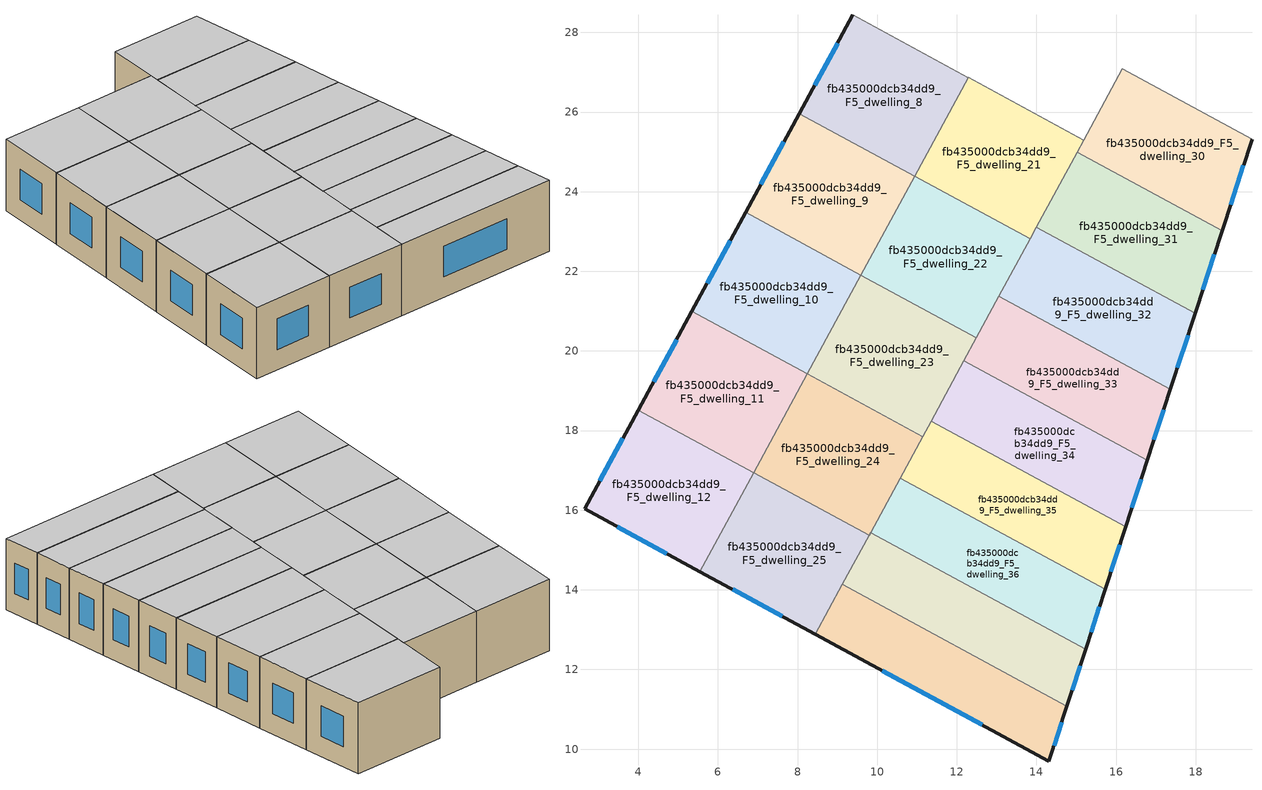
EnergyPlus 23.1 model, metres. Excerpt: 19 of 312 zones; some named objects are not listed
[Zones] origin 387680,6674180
fb435000dcb34dd9_F5_dwelling_10
 floor to fb435000dcb34dd9_F4_dwelling_10 (EU_floor_Construction): 9.59,21.9 8.24,19.42 5.34,21 6.69,23.48 z15
 wall outside (EU_wall_Construction): 6.69,23.48 5.34,21 z15:18
 wall to fb435000dcb34dd9_F5_dwelling_11 (EU_wall_Construction): 5.34,21 8.24,19.42 z15:18
 wall to fb435000dcb34dd9_F5_dwelling_9 (EU_wall_Construction): 9.59,21.9 6.69,23.48 z15:18
 wall to fb435000dcb34dd9_F5_dwelling_23 (EU_wall_Construction): 8.24,19.42 9.59,21.9 z15:18
 window (EU_Window_Construction): 6.31,22.77 5.73,21.71 z15.86:17.14
 ceiling to fb435000dcb34dd9_F6_dwelling_10 (EU_floor_Construction): 8.24,19.42 9.59,21.9 6.69,23.48 5.34,21 z18
fb435000dcb34dd9_F5_dwelling_11
 floor to fb435000dcb34dd9_F4_dwelling_11 (EU_floor_Construction): 8.24,19.42 6.9,16.94 3.99,18.52 5.34,21 z15
 wall outside (EU_wall_Construction): 5.34,21 3.99,18.52 z15:18
 wall to fb435000dcb34dd9_F5_dwelling_12 (EU_wall_Construction): 3.99,18.52 6.9,16.94 z15:18
 wall to fb435000dcb34dd9_F5_dwelling_24 (EU_wall_Construction): 6.9,16.94 8.24,19.42 z15:18
 window (EU_Window_Construction): 4.96,20.29 4.38,19.22 z15.86:17.14
 ceiling to fb435000dcb34dd9_F6_dwelling_11 (EU_floor_Construction): 6.9,16.94 8.24,19.42 5.34,21 3.99,18.52 z18
fb435000dcb34dd9_F5_dwelling_12
 floor to fb435000dcb34dd9_F4_dwelling_12 (EU_floor_Construction): 6.9,16.94 5.55,14.46 2.65,16.03 3.99,18.52 z15
 wall outside (EU_wall_Construction): 3.99,18.52 2.65,16.03 5.55,14.46 z15:18
 wall to fb435000dcb34dd9_F5_dwelling_25 (EU_wall_Construction): 5.55,14.46 6.9,16.94 z15:18
 window (EU_Window_Construction): 3.48,15.58 4.72,14.91 / 3.61,17.81 3.03,16.74 z15.86:17.14
 ceiling to fb435000dcb34dd9_F6_dwelling_12 (EU_floor_Construction): 5.55,14.46 6.9,16.94 3.99,18.52 2.65,16.03 z18
fb435000dcb34dd9_F5_dwelling_21
 floor to fb435000dcb34dd9_F4_dwelling_21 (EU_floor_Construction): 15.19,25.29 13.84,22.81 10.94,24.39 12.29,26.87 z15
 wall to fb435000dcb34dd9_F5_dwelling_22 (EU_wall_Construction): 10.94,24.39 13.84,22.81 z15:18
 wall to fb435000dcb34dd9_F5_dwelling_20 (EU_wall_Construction): 15.19,25.29 12.29,26.87 z15:18
 wall to fb435000dcb34dd9_F5_dwelling_31 (EU_wall_Construction): 14,23.11 15.02,24.99 z15:18
 wall to fb435000dcb34dd9_F5_dwelling_8 (EU_wall_Construction): 12.29,26.87 10.94,24.39 z15:18
 wall to fb435000dcb34dd9_F5_dwelling_30 (EU_wall_Construction): 15.02,25 15.19,25.3 z15:18
 wall to fb435000dcb34dd9_F5_dwelling_32 (EU_wall_Construction): 13.84,22.81 14,23.11 z15:18
 ceiling to fb435000dcb34dd9_F6_dwelling_21 (EU_floor_Construction): 13.84,22.81 15.19,25.29 12.29,26.87 10.94,24.39 z18
fb435000dcb34dd9_F5_dwelling_22
 floor to fb435000dcb34dd9_F4_dwelling_22 (EU_floor_Construction): 13.84,22.81 12.49,20.33 9.59,21.91 10.94,24.39 z15
 wall to fb435000dcb34dd9_F5_dwelling_23 (EU_wall_Construction): 9.59,21.91 12.49,20.33 z15:18
 wall to fb435000dcb34dd9_F5_dwelling_32 (EU_wall_Construction): 13.06,21.37 13.84,22.81 z15:18
 wall to fb435000dcb34dd9_F5_dwelling_9 (EU_wall_Construction): 10.94,24.39 9.59,21.91 z15:18
 wall to fb435000dcb34dd9_F5_dwelling_33 (EU_wall_Construction): 12.49,20.33 13.06,21.37 z15:18
 ceiling to fb435000dcb34dd9_F6_dwelling_22 (EU_floor_Construction): 12.49,20.33 13.84,22.81 10.94,24.39 9.59,21.91 z18
fb435000dcb34dd9_F5_dwelling_23
 floor to fb435000dcb34dd9_F4_dwelling_23 (EU_floor_Construction): 12.49,20.33 11.14,17.85 8.24,19.42 9.59,21.91 z15
 wall to fb435000dcb34dd9_F5_dwelling_24 (EU_wall_Construction): 8.24,19.42 11.14,17.85 z15:18
 wall to fb435000dcb34dd9_F5_dwelling_34 (EU_wall_Construction): 11.35,18.24 12.18,19.76 z15:18
 wall to fb435000dcb34dd9_F5_dwelling_33 (EU_wall_Construction): 12.18,19.76 12.49,20.33 z15:18
 wall to fb435000dcb34dd9_F5_dwelling_35 (EU_wall_Construction): 11.14,17.85 11.35,18.24 z15:18
 ceiling to fb435000dcb34dd9_F6_dwelling_23 (EU_floor_Construction): 11.14,17.85 12.49,20.33 9.59,21.91 8.24,19.42 z18
fb435000dcb34dd9_F5_dwelling_24
 floor to fb435000dcb34dd9_F4_dwelling_24 (EU_floor_Construction): 11.14,17.85 9.79,15.37 6.9,16.94 8.24,19.42 z15
 wall to fb435000dcb34dd9_F5_dwelling_25 (EU_wall_Construction): 6.9,16.94 9.79,15.37 z15:18
 wall to fb435000dcb34dd9_F5_dwelling_36 (EU_wall_Construction): 9.83,15.44 10.58,16.8 z15:18
 wall to fb435000dcb34dd9_F5_dwelling_35 (EU_wall_Construction): 10.58,16.81 11.14,17.85 z15:18
 wall to fb435000dcb34dd9_F5_dwelling_37 (EU_wall_Construction): 9.79,15.37 9.83,15.44 z15:18
 ceiling to fb435000dcb34dd9_F6_dwelling_24 (EU_floor_Construction): 9.79,15.37 11.14,17.85 8.24,19.42 6.9,16.94 z18
fb435000dcb34dd9_F5_dwelling_25
 floor to fb435000dcb34dd9_F4_dwelling_25 (EU_floor_Construction): 9.79,15.37 8.45,12.88 5.55,14.46 6.9,16.94 z15
 wall outside (EU_wall_Construction): 5.55,14.46 8.45,12.88 z15:18
 wall to fb435000dcb34dd9_F5_dwelling_38 (EU_wall_Construction): 8.45,12.88 9.13,14.14 z15:18
 wall to fb435000dcb34dd9_F5_dwelling_37 (EU_wall_Construction): 9.13,14.14 9.79,15.37 z15:18
 window (EU_Window_Construction): 6.38,14.01 7.62,13.33 z15.86:17.14
 ceiling to fb435000dcb34dd9_F6_dwelling_25 (EU_floor_Construction): 8.45,12.88 9.79,15.37 6.9,16.94 5.55,14.46 z18
fb435000dcb34dd9_F5_dwelling_30
 floor to fb435000dcb34dd9_F4_dwelling_30 (EU_floor_Construction): 19.41,25.32 18.66,23.02 15.02,25 16.16,27.08 z15
 wall outside (EU_wall_Construction): 18.66,23.02 19.41,25.32 z15:18
 wall to fb435000dcb34dd9_F5_dwelling_31 (EU_wall_Construction): 15.02,25 18.66,23.02 z15:18
 wall to fb435000dcb34dd9_F5_dwelling_20 (EU_wall_Construction): 16.16,27.08 15.19,25.29 z15:18
 wall to fb435000dcb34dd9_F5_dwelling_29 (EU_wall_Construction): 19.41,25.32 16.16,27.08 z15:18
 window (EU_Window_Construction): 18.88,23.68 19.2,24.66 z15.86:17.14
 ceiling to fb435000dcb34dd9_F6_dwelling_30 (EU_floor_Construction): 18.66,23.02 19.41,25.32 16.16,27.08 15.02,25 z18
fb435000dcb34dd9_F5_dwelling_31
 floor to fb435000dcb34dd9_F4_dwelling_31 (EU_floor_Construction): 18.66,23.02 17.99,20.94 14,23.11 15.02,25 z15
 wall outside (EU_wall_Construction): 17.99,20.94 18.66,23.02 z15:18
 wall to fb435000dcb34dd9_F5_dwelling_32 (EU_wall_Construction): 14,23.11 17.99,20.94 z15:18
 window (EU_Window_Construction): 18.18,21.54 18.47,22.43 z15.86:17.14
 ceiling to fb435000dcb34dd9_F6_dwelling_31 (EU_floor_Construction): 17.99,20.94 18.66,23.02 15.02,25 14,23.11 z18
fb435000dcb34dd9_F5_dwelling_32
 floor to fb435000dcb34dd9_F4_dwelling_32 (EU_floor_Construction): 17.99,20.94 17.36,19.03 13.06,21.37 14,23.11 z15
 wall outside (EU_wall_Construction): 17.36,19.03 17.99,20.94 z15:18
 wall to fb435000dcb34dd9_F5_dwelling_33 (EU_wall_Construction): 13.06,21.37 17.36,19.03 z15:18
 window (EU_Window_Construction): 17.54,19.58 17.81,20.4 z15.86:17.14
 ceiling to fb435000dcb34dd9_F6_dwelling_32 (EU_floor_Construction): 17.36,19.03 17.99,20.94 14,23.11 13.06,21.37 z18
fb435000dcb34dd9_F5_dwelling_33
 floor to fb435000dcb34dd9_F4_dwelling_33 (EU_floor_Construction): 17.36,19.03 16.78,17.26 12.18,19.76 13.06,21.37 z15
 wall outside (EU_wall_Construction): 16.78,17.26 17.36,19.03 z15:18
 wall to fb435000dcb34dd9_F5_dwelling_34 (EU_wall_Construction): 12.18,19.76 16.78,17.26 z15:18
 window (EU_Window_Construction): 16.95,17.76 17.2,18.53 z15.86:17.14
 ceiling to fb435000dcb34dd9_F6_dwelling_33 (EU_floor_Construction): 16.78,17.26 17.36,19.03 13.06,21.37 12.18,19.76 z18
fb435000dcb34dd9_F5_dwelling_34
 floor to fb435000dcb34dd9_F4_dwelling_34 (EU_floor_Construction): 16.78,17.26 16.24,15.59 11.35,18.24 12.18,19.76 z15
 wall outside (EU_wall_Construction): 16.24,15.59 16.78,17.26 z15:18
 wall to fb435000dcb34dd9_F5_dwelling_35 (EU_wall_Construction): 11.35,18.24 16.24,15.59 z15:18
 window (EU_Window_Construction): 16.39,16.06 16.63,16.78 z15.86:17.14
 ceiling to fb435000dcb34dd9_F6_dwelling_34 (EU_floor_Construction): 16.24,15.59 16.78,17.26 12.18,19.76 11.35,18.24 z18
fb435000dcb34dd9_F5_dwelling_35
 floor to fb435000dcb34dd9_F4_dwelling_35 (EU_floor_Construction): 16.24,15.59 15.72,14.01 10.58,16.8 11.35,18.24 z15
 wall outside (EU_wall_Construction): 15.72,14.01 16.24,15.59 z15:18
 wall to fb435000dcb34dd9_F5_dwelling_36 (EU_wall_Construction): 10.58,16.8 15.72,14.01 z15:18
 window (EU_Window_Construction): 15.87,14.46 16.09,15.14 z15.86:17.14
 ceiling to fb435000dcb34dd9_F6_dwelling_35 (EU_floor_Construction): 15.72,14.01 16.24,15.59 11.35,18.24 10.58,16.8 z18
fb435000dcb34dd9_F5_dwelling_36
 floor to fb435000dcb34dd9_F4_dwelling_36 (EU_floor_Construction): 15.72,14.01 15.23,12.51 9.83,15.44 10.58,16.8 z15
 wall outside (EU_wall_Construction): 15.23,12.51 15.72,14.01 z15:18
 wall to fb435000dcb34dd9_F5_dwelling_37 (EU_wall_Construction): 9.83,15.44 15.23,12.51 z15:18
 window (EU_Window_Construction): 15.37,12.94 15.58,13.58 z15.86:17.14
 ceiling to fb435000dcb34dd9_F6_dwelling_36 (EU_floor_Construction): 15.23,12.51 15.72,14.01 10.58,16.8 9.83,15.44 z18
fb435000dcb34dd9_F5_dwelling_37
 floor to fb435000dcb34dd9_F4_dwelling_37 (EU_floor_Construction): 15.23,12.51 14.76,11.07 9.13,14.13 9.83,15.44 z15
 wall outside (EU_wall_Construction): 14.76,11.07 15.23,12.51 z15:18
 wall to fb435000dcb34dd9_F5_dwelling_38 (EU_wall_Construction): 9.13,14.13 14.76,11.07 z15:18
 window (EU_Window_Construction): 14.9,11.48 15.1,12.1 z15.86:17.14
 ceiling to fb435000dcb34dd9_F6_dwelling_37 (EU_floor_Construction): 14.76,11.07 15.23,12.51 9.83,15.44 9.13,14.13 z18
fb435000dcb34dd9_F5_dwelling_38
 floor to fb435000dcb34dd9_F4_dwelling_38 (EU_floor_Construction): 14.76,11.07 14.31,9.7 8.45,12.88 9.13,14.13 z15
 wall outside (EU_wall_Construction): 8.45,12.88 14.31,9.7 14.76,11.07 z15:18
 window (EU_Window_Construction): 14.44,10.09 14.63,10.68 / 10.12,11.97 12.64,10.61 z15.86:17.14
 ceiling to fb435000dcb34dd9_F6_dwelling_38 (EU_floor_Construction): 14.31,9.7 14.76,11.07 9.13,14.13 8.45,12.88 z18
fb435000dcb34dd9_F5_dwelling_8
 floor to fb435000dcb34dd9_F4_dwelling_8 (EU_floor_Construction): 12.29,26.87 10.94,24.39 8.04,25.96 9.39,28.44 z15
 wall outside (EU_wall_Construction): 9.39,28.44 8.04,25.96 z15:18
 wall to fb435000dcb34dd9_F5_dwelling_9 (EU_wall_Construction): 8.04,25.96 10.94,24.39 z15:18
 wall to fb435000dcb34dd9_F5_dwelling_7 (EU_wall_Construction): 12.29,26.87 9.39,28.44 z15:18
 window (EU_Window_Construction): 9,27.73 8.43,26.67 z15.86:17.14
 ceiling to fb435000dcb34dd9_F6_dwelling_8 (EU_floor_Construction): 10.94,24.39 12.29,26.87 9.39,28.44 8.04,25.96 z18
fb435000dcb34dd9_F5_dwelling_9
 floor to fb435000dcb34dd9_F4_dwelling_9 (EU_floor_Construction): 10.94,24.39 9.59,21.9 6.69,23.48 8.04,25.96 z15
 wall outside (EU_wall_Construction): 8.04,25.96 6.69,23.48 z15:18
 window (EU_Window_Construction): 7.65,25.25 7.08,24.19 z15.86:17.14
 ceiling to fb435000dcb34dd9_F6_dwelling_9 (EU_floor_Construction): 9.59,21.9 10.94,24.39 8.04,25.96 6.69,23.48 z18
[Building]
EU S2 Campaign: North Axis=0; Terrain=City; Solar Distribution=FullExterior
[Site:Location]
Helsinki-Vantaa.AP: Latitude=60.317; Longitude=24.963; Time Zone=2; Elevation=54.6
[SizingPeriod:WeatherFileDays]
AnnualSizingPeriod: Begin Month=1; Begin Day of Month=1; End Month=12; End Day of Month=31; Day of Week for Start Day=Monday; Use Weather File Daylight Saving Period=No; Use Weather File Rain and Snow Indicators=No
[MATERIAL]
EU_InternalMass_Material: Roughness=MediumRough; Thickness=0.1; Conductivity=1; Density=1800; Specific Heat=900; Thermal Absorptance=0.9; Solar Absorptance=0.7; Visible Absorptance=0.7
[MATERIAL:NOMASS] Roughness=MediumRough; Thermal Absorptance=0.9; Solar Absorptance=0.7; Visible Absorptance=0.7
Name | Thermal Resistance
EU_wall_NoMass | 5.91765
EU_floor_NoMass | 6.2875
[WINDOWMATERIAL:SIMPLEGLAZINGSYSTEM]
EU_Window_SimpleGlazing: UFactor=0.994035; Solar Heat Gain Coefficient=0.7; Visible Transmittance=0.7
[CONSTRUCTION]
EU_wall_Construction: EU_wall_NoMass
EU_floor_Construction: EU_floor_NoMass
EU_Window_Construction: EU_Window_SimpleGlazing
EU_InternalMass_Construction: EU_InternalMass_Material
[ZONE] Type=1; Multiplier=1; Ceiling Height=autocalculate; Floor Area=autocalculate; Part of Total Floor Area=Yes
Name | Volume
fb435000dcb34dd9_F5_dwelling_10 | 27.9624
fb435000dcb34dd9_F5_dwelling_11 | 27.9536
fb435000dcb34dd9_F5_dwelling_12 | 27.9631
fb435000dcb34dd9_F5_dwelling_21 | 27.9573
fb435000dcb34dd9_F5_dwelling_22 | 27.9514
fb435000dcb34dd9_F5_dwelling_23 | 27.9617
fb435000dcb34dd9_F5_dwelling_24 | 27.9543
fb435000dcb34dd9_F5_dwelling_25 | 27.9565
fb435000dcb34dd9_F5_dwelling_30 | 27.958
fb435000dcb34dd9_F5_dwelling_31 | 27.9529
fb435000dcb34dd9_F5_dwelling_32 | 27.9712
fb435000dcb34dd9_F5_dwelling_33; fb435000dcb34dd9_F5_dwelling_35 | 27.947
fb435000dcb34dd9_F5_dwelling_34 | 27.969
fb435000dcb34dd9_F5_dwelling_36 | 27.9705
fb435000dcb34dd9_F5_dwelling_37 | 27.9521
fb435000dcb34dd9_F5_dwelling_38 | 27.9602
fb435000dcb34dd9_F5_dwelling_8 | 27.9558
fb435000dcb34dd9_F5_dwelling_9 | 27.9609
[INTERNALMASS] Construction=EU_InternalMass_Construction
Name | Zone or ZoneList | Surface Area
fb435000dcb34dd9_F5_dwelling_8_EU_InternalMass | fb435000dcb34dd9_F5_dwelling_8 | 9.31842
fb435000dcb34dd9_F5_dwelling_9_EU_InternalMass | fb435000dcb34dd9_F5_dwelling_9 | 9.32045
fb435000dcb34dd9_F5_dwelling_10_EU_InternalMass | fb435000dcb34dd9_F5_dwelling_10 | 9.3209
fb435000dcb34dd9_F5_dwelling_11_EU_InternalMass | fb435000dcb34dd9_F5_dwelling_11 | 9.318
fb435000dcb34dd9_F5_dwelling_12_EU_InternalMass | fb435000dcb34dd9_F5_dwelling_12 | 9.3209
fb435000dcb34dd9_F5_dwelling_21_EU_InternalMass | fb435000dcb34dd9_F5_dwelling_21 | 9.31919
fb435000dcb34dd9_F5_dwelling_22_EU_InternalMass | fb435000dcb34dd9_F5_dwelling_22 | 9.31707
fb435000dcb34dd9_F5_dwelling_23_EU_InternalMass | fb435000dcb34dd9_F5_dwelling_23 | 9.32077
fb435000dcb34dd9_F5_dwelling_24_EU_InternalMass | fb435000dcb34dd9_F5_dwelling_24 | 9.31842
fb435000dcb34dd9_F5_dwelling_25_EU_InternalMass | fb435000dcb34dd9_F5_dwelling_25 | 9.31842
fb435000dcb34dd9_F5_dwelling_30_EU_InternalMass | fb435000dcb34dd9_F5_dwelling_30 | 9.31925
fb435000dcb34dd9_F5_dwelling_31_EU_InternalMass | fb435000dcb34dd9_F5_dwelling_31 | 9.31745
fb435000dcb34dd9_F5_dwelling_32_EU_InternalMass | fb435000dcb34dd9_F5_dwelling_32 | 9.32351
fb435000dcb34dd9_F5_dwelling_33_EU_InternalMass | fb435000dcb34dd9_F5_dwelling_33 | 9.31521
fb435000dcb34dd9_F5_dwelling_34_EU_InternalMass | fb435000dcb34dd9_F5_dwelling_34 | 9.32282
fb435000dcb34dd9_F5_dwelling_35_EU_InternalMass | fb435000dcb34dd9_F5_dwelling_35 | 9.31563
fb435000dcb34dd9_F5_dwelling_36_EU_InternalMass | fb435000dcb34dd9_F5_dwelling_36 | 9.32356
fb435000dcb34dd9_F5_dwelling_37_EU_InternalMass | fb435000dcb34dd9_F5_dwelling_37 | 9.31719
fb435000dcb34dd9_F5_dwelling_38_EU_InternalMass | fb435000dcb34dd9_F5_dwelling_38 | 9.31969
[OTHEREQUIPMENT] Fuel Type=Electricity; Design Level Calculation Method=Watts/Area; Power per Zone Floor Area=1; Fraction Latent=0; Fraction Radiant=0; Fraction Lost=0; Carbon Dioxide Generation Rate=0; EndUse Subcategory=EU_Step8_InternalGains
Name | Zone or ZoneList or Space or SpaceList | Schedule
EU_Step8_InternalGain_fb435000dcb34dd9_F5_dwelling_8_f000 | fb435000dcb34dd9_F5_dwelling_8 | EU_Step8_GainSchedule_fb435000dcb34dd9_F5_dwelling_8_f000
EU_Step8_InternalGain_fb435000dcb34dd9_F5_dwelling_9_f000 | fb435000dcb34dd9_F5_dwelling_9 | EU_Step8_GainSchedule_fb435000dcb34dd9_F5_dwelling_9_f000
EU_Step8_InternalGain_fb435000dcb34dd9_F5_dwelling_10_f000 | fb435000dcb34dd9_F5_dwelling_10 | EU_Step8_GainSchedule_fb435000dcb34dd9_F5_dwelling_10_f000
EU_Step8_InternalGain_fb435000dcb34dd9_F5_dwelling_11_f000 | fb435000dcb34dd9_F5_dwelling_11 | EU_Step8_GainSchedule_fb435000dcb34dd9_F5_dwelling_11_f000
EU_Step8_InternalGain_fb435000dcb34dd9_F5_dwelling_12_f000 | fb435000dcb34dd9_F5_dwelling_12 | EU_Step8_GainSchedule_fb435000dcb34dd9_F5_dwelling_12_f000
EU_Step8_InternalGain_fb435000dcb34dd9_F5_dwelling_21_f000 | fb435000dcb34dd9_F5_dwelling_21 | EU_Step8_GainSchedule_fb435000dcb34dd9_F5_dwelling_21_f000
EU_Step8_InternalGain_fb435000dcb34dd9_F5_dwelling_22_f000 | fb435000dcb34dd9_F5_dwelling_22 | EU_Step8_GainSchedule_fb435000dcb34dd9_F5_dwelling_22_f000
EU_Step8_InternalGain_fb435000dcb34dd9_F5_dwelling_23_f000 | fb435000dcb34dd9_F5_dwelling_23 | EU_Step8_GainSchedule_fb435000dcb34dd9_F5_dwelling_23_f000
EU_Step8_InternalGain_fb435000dcb34dd9_F5_dwelling_24_f000 | fb435000dcb34dd9_F5_dwelling_24 | EU_Step8_GainSchedule_fb435000dcb34dd9_F5_dwelling_24_f000
EU_Step8_InternalGain_fb435000dcb34dd9_F5_dwelling_25_f000 | fb435000dcb34dd9_F5_dwelling_25 | EU_Step8_GainSchedule_fb435000dcb34dd9_F5_dwelling_25_f000
EU_Step8_InternalGain_fb435000dcb34dd9_F5_dwelling_30_f000 | fb435000dcb34dd9_F5_dwelling_30 | EU_Step8_GainSchedule_fb435000dcb34dd9_F5_dwelling_30_f000
EU_Step8_InternalGain_fb435000dcb34dd9_F5_dwelling_31_f000 | fb435000dcb34dd9_F5_dwelling_31 | EU_Step8_GainSchedule_fb435000dcb34dd9_F5_dwelling_31_f000
EU_Step8_InternalGain_fb435000dcb34dd9_F5_dwelling_32_f000 | fb435000dcb34dd9_F5_dwelling_32 | EU_Step8_GainSchedule_fb435000dcb34dd9_F5_dwelling_32_f000
EU_Step8_InternalGain_fb435000dcb34dd9_F5_dwelling_33_f000 | fb435000dcb34dd9_F5_dwelling_33 | EU_Step8_GainSchedule_fb435000dcb34dd9_F5_dwelling_33_f000
EU_Step8_InternalGain_fb435000dcb34dd9_F5_dwelling_34_f000 | fb435000dcb34dd9_F5_dwelling_34 | EU_Step8_GainSchedule_fb435000dcb34dd9_F5_dwelling_34_f000
EU_Step8_InternalGain_fb435000dcb34dd9_F5_dwelling_35_f000 | fb435000dcb34dd9_F5_dwelling_35 | EU_Step8_GainSchedule_fb435000dcb34dd9_F5_dwelling_35_f000
EU_Step8_InternalGain_fb435000dcb34dd9_F5_dwelling_36_f000 | fb435000dcb34dd9_F5_dwelling_36 | EU_Step8_GainSchedule_fb435000dcb34dd9_F5_dwelling_36_f000
EU_Step8_InternalGain_fb435000dcb34dd9_F5_dwelling_37_f000 | fb435000dcb34dd9_F5_dwelling_37 | EU_Step8_GainSchedule_fb435000dcb34dd9_F5_dwelling_37_f000
EU_Step8_InternalGain_fb435000dcb34dd9_F5_dwelling_38_f000 | fb435000dcb34dd9_F5_dwelling_38 | EU_Step8_GainSchedule_fb435000dcb34dd9_F5_dwelling_38_f000
[ZONEVENTILATION:DESIGNFLOWRATE] Schedule=EU_AlwaysOn; Design Flow Rate Calculation Method=AirChanges/Hour; Air Changes per Hour=0.596421; Ventilation Type=Natural; Fan Pressure Rise=0; Fan Total Efficiency=1; Constant Term Coefficient=1; Temperature Term Coefficient=0; Velocity Term Coefficient=0; Velocity Squared Term Coefficient=0; Minimum Indoor Temperature=-100; Maximum Indoor Temperature=100; Delta Temperature=-100; Minimum Outdoor Temperature=-100; Maximum Outdoor Temperature=100; Maximum Wind Speed=40
Name | Zone or ZoneList or Space or SpaceList
EU_ConstantAir_fb435000dcb34dd9_F5_dwelling_8 | fb435000dcb34dd9_F5_dwelling_8
EU_ConstantAir_fb435000dcb34dd9_F5_dwelling_9 | fb435000dcb34dd9_F5_dwelling_9
EU_ConstantAir_fb435000dcb34dd9_F5_dwelling_10 | fb435000dcb34dd9_F5_dwelling_10
EU_ConstantAir_fb435000dcb34dd9_F5_dwelling_11 | fb435000dcb34dd9_F5_dwelling_11
EU_ConstantAir_fb435000dcb34dd9_F5_dwelling_12 | fb435000dcb34dd9_F5_dwelling_12
EU_ConstantAir_fb435000dcb34dd9_F5_dwelling_21 | fb435000dcb34dd9_F5_dwelling_21
EU_ConstantAir_fb435000dcb34dd9_F5_dwelling_22 | fb435000dcb34dd9_F5_dwelling_22
EU_ConstantAir_fb435000dcb34dd9_F5_dwelling_23 | fb435000dcb34dd9_F5_dwelling_23
EU_ConstantAir_fb435000dcb34dd9_F5_dwelling_24 | fb435000dcb34dd9_F5_dwelling_24
EU_ConstantAir_fb435000dcb34dd9_F5_dwelling_25 | fb435000dcb34dd9_F5_dwelling_25
EU_ConstantAir_fb435000dcb34dd9_F5_dwelling_30 | fb435000dcb34dd9_F5_dwelling_30
EU_ConstantAir_fb435000dcb34dd9_F5_dwelling_31 | fb435000dcb34dd9_F5_dwelling_31
EU_ConstantAir_fb435000dcb34dd9_F5_dwelling_32 | fb435000dcb34dd9_F5_dwelling_32
EU_ConstantAir_fb435000dcb34dd9_F5_dwelling_33 | fb435000dcb34dd9_F5_dwelling_33
EU_ConstantAir_fb435000dcb34dd9_F5_dwelling_34 | fb435000dcb34dd9_F5_dwelling_34
EU_ConstantAir_fb435000dcb34dd9_F5_dwelling_35 | fb435000dcb34dd9_F5_dwelling_35
EU_ConstantAir_fb435000dcb34dd9_F5_dwelling_36 | fb435000dcb34dd9_F5_dwelling_36
EU_ConstantAir_fb435000dcb34dd9_F5_dwelling_37 | fb435000dcb34dd9_F5_dwelling_37
EU_ConstantAir_fb435000dcb34dd9_F5_dwelling_38 | fb435000dcb34dd9_F5_dwelling_38
[HVACTEMPLATE:ZONE:IDEALLOADSAIRSYSTEM] System Availability Schedule=EU_AlwaysOn; Maximum Heating Supply Air Temperature=50; Minimum Cooling Supply Air Temperature=13; Maximum Heating Supply Air Humidity Ratio=0.0156; Minimum Cooling Supply Air Humidity Ratio=0.0077; Heating Limit=NoLimit; Cooling Limit=NoLimit; Heating Availability Schedule=EU_AlwaysOn; Cooling Availability Schedule=EU_CoolingOff; Dehumidification Control Type=ConstantSensibleHeatRatio; Cooling Sensible Heat Ratio=0.7; Dehumidification Setpoint=60; Humidification Control Type=None; Humidification Setpoint=30; Outdoor Air Method=None; Outdoor Air Flow Rate per Person=0.00944; Outdoor Air Flow Rate per Zone Floor Area=0; Outdoor Air Flow Rate per Zone=0; Demand Controlled Ventilation Type=None; Outdoor Air Economizer Type=NoEconomizer; Heat Recovery Type=None; Sensible Heat Recovery Effectiveness=0.7; Latent Heat Recovery Effectiveness=0.65
Name | Template Thermostat
fb435000dcb34dd9_F5_dwelling_8 | EU_HeatOnly_fb435000dcb34dd9_F5_dwelling_8
fb435000dcb34dd9_F5_dwelling_9 | EU_HeatOnly_fb435000dcb34dd9_F5_dwelling_9
fb435000dcb34dd9_F5_dwelling_10 | EU_HeatOnly_fb435000dcb34dd9_F5_dwelling_10
fb435000dcb34dd9_F5_dwelling_11 | EU_HeatOnly_fb435000dcb34dd9_F5_dwelling_11
fb435000dcb34dd9_F5_dwelling_12 | EU_HeatOnly_fb435000dcb34dd9_F5_dwelling_12
fb435000dcb34dd9_F5_dwelling_21 | EU_HeatOnly_fb435000dcb34dd9_F5_dwelling_21
fb435000dcb34dd9_F5_dwelling_22 | EU_HeatOnly_fb435000dcb34dd9_F5_dwelling_22
fb435000dcb34dd9_F5_dwelling_23 | EU_HeatOnly_fb435000dcb34dd9_F5_dwelling_23
fb435000dcb34dd9_F5_dwelling_24 | EU_HeatOnly_fb435000dcb34dd9_F5_dwelling_24
fb435000dcb34dd9_F5_dwelling_25 | EU_HeatOnly_fb435000dcb34dd9_F5_dwelling_25
fb435000dcb34dd9_F5_dwelling_30 | EU_HeatOnly_fb435000dcb34dd9_F5_dwelling_30
fb435000dcb34dd9_F5_dwelling_31 | EU_HeatOnly_fb435000dcb34dd9_F5_dwelling_31
fb435000dcb34dd9_F5_dwelling_32 | EU_HeatOnly_fb435000dcb34dd9_F5_dwelling_32
fb435000dcb34dd9_F5_dwelling_33 | EU_HeatOnly_fb435000dcb34dd9_F5_dwelling_33
fb435000dcb34dd9_F5_dwelling_34 | EU_HeatOnly_fb435000dcb34dd9_F5_dwelling_34
fb435000dcb34dd9_F5_dwelling_35 | EU_HeatOnly_fb435000dcb34dd9_F5_dwelling_35
fb435000dcb34dd9_F5_dwelling_36 | EU_HeatOnly_fb435000dcb34dd9_F5_dwelling_36
fb435000dcb34dd9_F5_dwelling_37 | EU_HeatOnly_fb435000dcb34dd9_F5_dwelling_37
fb435000dcb34dd9_F5_dwelling_38 | EU_HeatOnly_fb435000dcb34dd9_F5_dwelling_38
[SIZING:ZONE] Zone Cooling Design Supply Air Temperature Input Method=SupplyAirTemperature; Zone Cooling Design Supply Air Temperature=13; Zone Heating Design Supply Air Temperature Input Method=SupplyAirTemperature; Zone Heating Design Supply Air Temperature=50; Zone Cooling Design Supply Air Humidity Ratio=0.008; Zone Heating Design Supply Air Humidity Ratio=0.008; Cooling Design Air Flow Method=DesignDay; Cooling Design Air Flow Rate=0; Cooling Minimum Air Flow per Zone Floor Area=0.000762; Cooling Minimum Air Flow=0; Cooling Minimum Air Flow Fraction=0.2; Heating Design Air Flow Method=DesignDay; Heating Design Air Flow Rate=0; Heating Maximum Air Flow per Zone Floor Area=0.002032; Heating Maximum Air Flow=0.141576; Heating Maximum Air Flow Fraction=0.3; Account for Dedicated Outdoor Air System=No; Dedicated Outdoor Air System Control Strategy=NeutralSupplyAir; Dedicated Outdoor Air Low Setpoint Temperature for Design=autosize; Dedicated Outdoor Air High Setpoint Temperature for Design=autosize; Zone Load Sizing Method=Sensible Load Only No Latent Load; Zone Latent Cooling Design Supply Air Humidity Ratio Input Method=HumidityRatioDifference; Zone Cooling Design Supply Air Humidity Ratio Difference=0.005; Zone Latent Heating Design Supply Air Humidity Ratio Input Method=HumidityRatioDifference; Zone Humidification Design Supply Air Humidity Ratio Difference=0.005
fb435000dcb34dd9_F5_dwelling_8; fb435000dcb34dd9_F5_dwelling_9; fb435000dcb34dd9_F5_dwelling_10; fb435000dcb34dd9_F5_dwelling_11; fb435000dcb34dd9_F5_dwelling_12; fb435000dcb34dd9_F5_dwelling_21; fb435000dcb34dd9_F5_dwelling_22; fb435000dcb34dd9_F5_dwelling_23; fb435000dcb34dd9_F5_dwelling_24; fb435000dcb34dd9_F5_dwelling_25; fb435000dcb34dd9_F5_dwelling_30; fb435000dcb34dd9_F5_dwelling_31; fb435000dcb34dd9_F5_dwelling_32; fb435000dcb34dd9_F5_dwelling_33; fb435000dcb34dd9_F5_dwelling_34; fb435000dcb34dd9_F5_dwelling_35; fb435000dcb34dd9_F5_dwelling_36; fb435000dcb34dd9_F5_dwelling_37; fb435000dcb34dd9_F5_dwelling_38
[SCHEDULE:CONSTANT]
Name | Hourly Value
EU_AlwaysOn | 1
EU_CoolingOff | 0
[SCHEDULE:FILE] Column Number=1; Rows to Skip at Top=0; Number of Hours of Data=8760; Column Separator=Comma; Interpolate to Timestep=No; Minutes per Item=60; Adjust Schedule for Daylight Savings=Yes
Name | File
EU_Step8_GainSchedule_fb435000dcb34dd9_F5_dwelling_8_f000 | ../../schedules/fb435000dcb34dd9/fb435000dcb34dd9_F5_dwelling_8_f000_gain.csv
EU_Step8_GainSchedule_fb435000dcb34dd9_F5_dwelling_9_f000 | ../../schedules/fb435000dcb34dd9/fb435000dcb34dd9_F5_dwelling_9_f000_gain.csv
EU_Step8_GainSchedule_fb435000dcb34dd9_F5_dwelling_10_f000 | ../../schedules/fb435000dcb34dd9/fb435000dcb34dd9_F5_dwelling_10_f000_gain.csv
EU_Step8_GainSchedule_fb435000dcb34dd9_F5_dwelling_11_f000 | ../../schedules/fb435000dcb34dd9/fb435000dcb34dd9_F5_dwelling_11_f000_gain.csv
EU_Step8_GainSchedule_fb435000dcb34dd9_F5_dwelling_12_f000 | ../../schedules/fb435000dcb34dd9/fb435000dcb34dd9_F5_dwelling_12_f000_gain.csv
EU_Step8_GainSchedule_fb435000dcb34dd9_F5_dwelling_21_f000 | ../../schedules/fb435000dcb34dd9/fb435000dcb34dd9_F5_dwelling_21_f000_gain.csv
EU_Step8_GainSchedule_fb435000dcb34dd9_F5_dwelling_22_f000 | ../../schedules/fb435000dcb34dd9/fb435000dcb34dd9_F5_dwelling_22_f000_gain.csv
EU_Step8_GainSchedule_fb435000dcb34dd9_F5_dwelling_23_f000 | ../../schedules/fb435000dcb34dd9/fb435000dcb34dd9_F5_dwelling_23_f000_gain.csv
EU_Step8_GainSchedule_fb435000dcb34dd9_F5_dwelling_24_f000 | ../../schedules/fb435000dcb34dd9/fb435000dcb34dd9_F5_dwelling_24_f000_gain.csv
EU_Step8_GainSchedule_fb435000dcb34dd9_F5_dwelling_25_f000 | ../../schedules/fb435000dcb34dd9/fb435000dcb34dd9_F5_dwelling_25_f000_gain.csv
EU_Step8_GainSchedule_fb435000dcb34dd9_F5_dwelling_30_f000 | ../../schedules/fb435000dcb34dd9/fb435000dcb34dd9_F5_dwelling_30_f000_gain.csv
EU_Step8_GainSchedule_fb435000dcb34dd9_F5_dwelling_31_f000 | ../../schedules/fb435000dcb34dd9/fb435000dcb34dd9_F5_dwelling_31_f000_gain.csv
EU_Step8_GainSchedule_fb435000dcb34dd9_F5_dwelling_32_f000 | ../../schedules/fb435000dcb34dd9/fb435000dcb34dd9_F5_dwelling_32_f000_gain.csv
EU_Step8_GainSchedule_fb435000dcb34dd9_F5_dwelling_33_f000 | ../../schedules/fb435000dcb34dd9/fb435000dcb34dd9_F5_dwelling_33_f000_gain.csv
EU_Step8_GainSchedule_fb435000dcb34dd9_F5_dwelling_34_f000 | ../../schedules/fb435000dcb34dd9/fb435000dcb34dd9_F5_dwelling_34_f000_gain.csv
EU_Step8_GainSchedule_fb435000dcb34dd9_F5_dwelling_35_f000 | ../../schedules/fb435000dcb34dd9/fb435000dcb34dd9_F5_dwelling_35_f000_gain.csv
EU_Step8_GainSchedule_fb435000dcb34dd9_F5_dwelling_36_f000 | ../../schedules/fb435000dcb34dd9/fb435000dcb34dd9_F5_dwelling_36_f000_gain.csv
EU_Step8_GainSchedule_fb435000dcb34dd9_F5_dwelling_37_f000 | ../../schedules/fb435000dcb34dd9/fb435000dcb34dd9_F5_dwelling_37_f000_gain.csv
EU_Step8_GainSchedule_fb435000dcb34dd9_F5_dwelling_38_f000 | ../../schedules/fb435000dcb34dd9/fb435000dcb34dd9_F5_dwelling_38_f000_gain.csv
